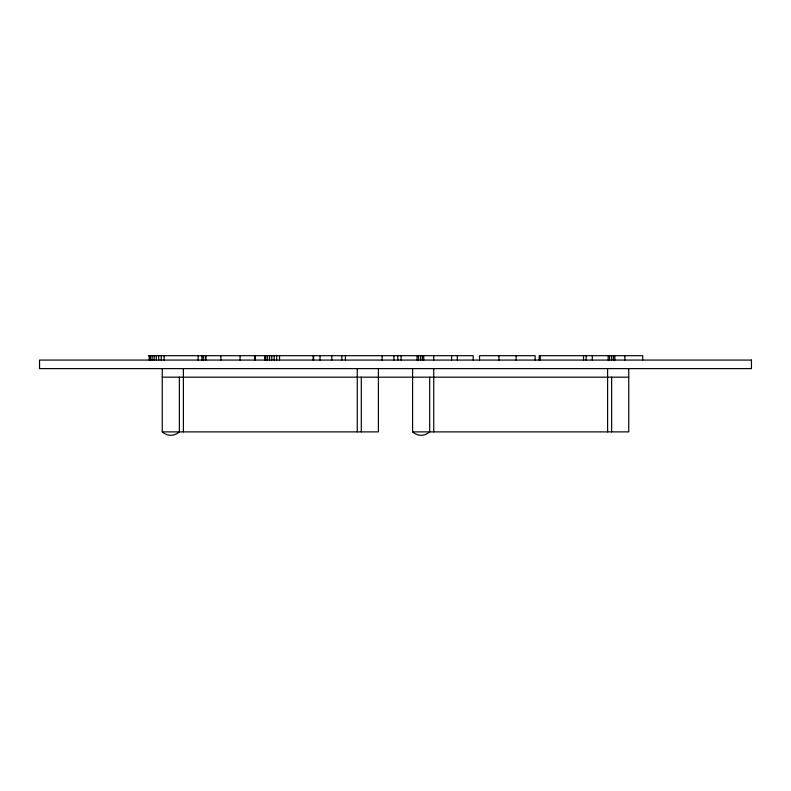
<?xml version="1.0" encoding="UTF-8"?>
<svg xmlns="http://www.w3.org/2000/svg" width="791" height="791" viewBox="0 0 791 791"><rect width="100%" height="100%" fill="white"/><g stroke="black" fill="none" stroke-linecap="round" stroke-linejoin="round"><path stroke-width="1.19" d="M148.263 355.693L473.206 355.693L473.206 360.073M162.254 377.169L628.746 377.169M162.254 368.616L162.254 431.886L378.405 431.886L378.405 368.616M412.595 368.616L412.595 431.886L628.746 431.886L628.746 368.616M642.737 360.073L642.737 355.693L539.195 355.693L539.195 360.073M624.831 355.693L624.831 360.073M614.834 355.693L614.834 360.073M613.49 355.693L613.49 360.073M611.661 355.693L611.661 360.073M611.641 377.169L611.641 431.886M609.604 355.693L609.604 360.073M608.2 355.693L608.2 360.073M607.607 368.616L607.607 431.886M592.281 355.693L592.281 360.073M586.161 355.693L586.161 360.073M583.531 355.693L583.531 360.073M540.283 355.693L540.283 360.073M535.141 360.073L535.141 355.693L479.534 355.693L479.534 360.073M516.088 355.693L516.088 360.073M498.913 355.693L498.913 360.073M457.317 355.693L457.317 360.073M451.612 355.693L451.612 360.073M433.695 355.693L433.695 360.073M433.735 368.616L433.735 431.886M429.701 377.169L429.701 431.886A23.087 16.324 -90 0 1 412.595 431.886M423.709 355.693L423.709 360.073M422.354 355.693L422.354 360.073M420.525 355.693L420.525 360.073M418.469 355.693L418.469 360.073M417.075 355.693L417.075 360.073M401.047 355.693L401.156 360.073M397.784 355.693L397.784 360.073M393.918 355.693L393.918 360.073M382.102 355.693L382.102 360.073M361.299 377.169L361.299 431.886M357.265 368.616L357.265 431.886M345.41 355.693L345.41 360.073M341.801 355.693L341.801 360.073M331.805 355.693L331.805 360.073M320.048 355.693L320.048 360.073M313.602 355.693L313.602 360.073M313.107 355.693L313.107 360.073M279.539 355.693L279.539 360.073M276.702 355.693L276.702 360.073M274.141 355.693L274.141 360.073M271.758 355.693L271.758 360.073M269.563 355.693L269.563 360.073M267.546 355.693L267.546 360.073M265.865 355.693L265.865 360.073M264.659 355.693L264.659 360.073M255.058 355.693L255.058 360.073M255.018 355.693L255.018 360.073M240.078 355.693L240.078 360.073M220.867 355.693L220.867 360.073M205.957 355.693L205.957 360.073M205.353 355.693L205.353 360.073M203.307 355.693L203.307 360.073M201.903 355.693L201.903 360.073M198.155 355.693L198.155 360.073M183.393 368.616L183.393 431.886M179.359 377.169L179.359 431.886A23.087 16.324 -90 0 1 162.254 431.886M164.103 355.693L164.103 360.073M161.255 355.693L161.255 360.073M158.694 355.693L158.694 360.073M156.321 355.693L156.321 360.073M154.126 355.693L154.126 360.073M152.109 355.693L152.109 360.073M150.419 355.693L150.419 360.073M149.222 355.693L149.222 360.073M751.45 360.073L39.55 360.073L39.55 368.616L751.45 368.616L751.45 360.073"/></g></svg>
